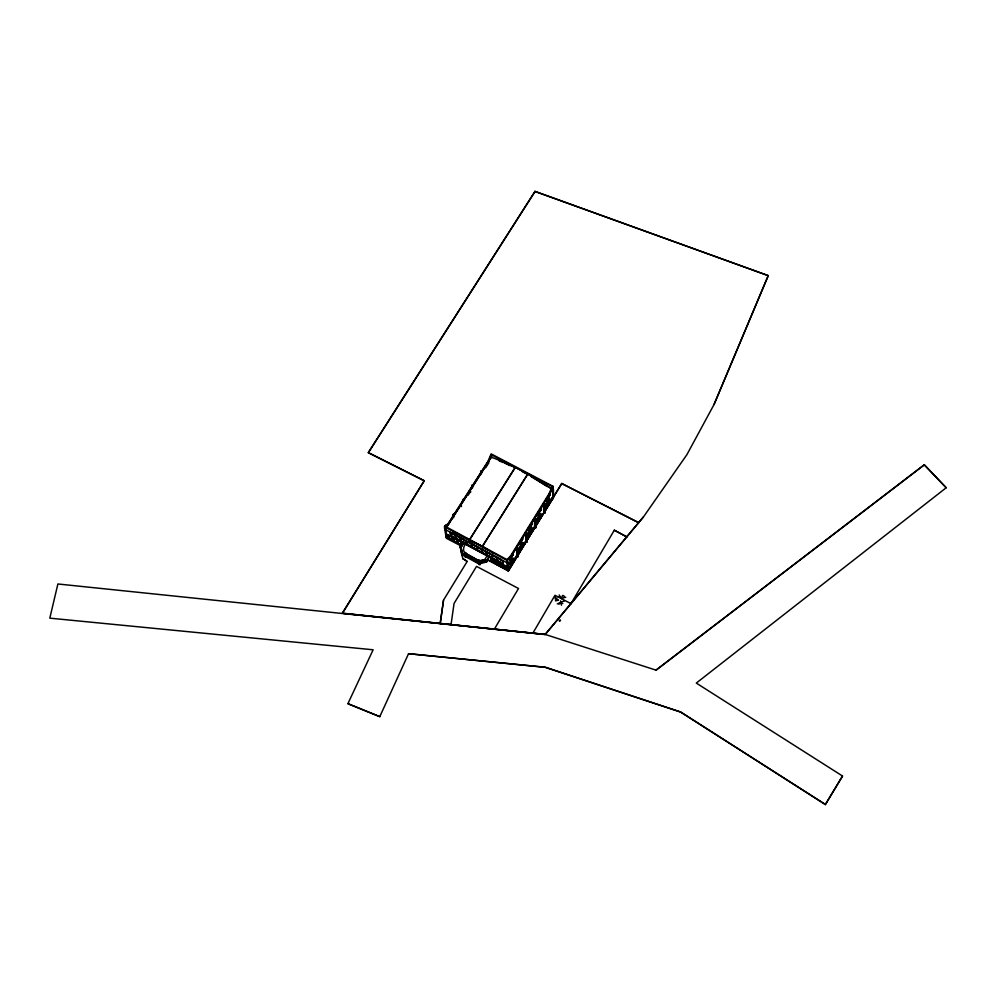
<?xml version="1.0" encoding="UTF-8"?>
<svg xmlns="http://www.w3.org/2000/svg" width="996" height="996" viewBox="0 0 996 996"><rect width="100%" height="100%" fill="white"/><g stroke="black" fill="none" stroke-linecap="round" stroke-linejoin="round"><path stroke-width="1.49" d="M561.756 483.546L638.685 522.676L561.756 483.546L508.408 570.945L487.081 559.628M532.872 633.145L554.984 595.272L570.907 603.626M614.32 530.208L626.808 536.869L614.32 530.208L570.907 603.738M443.544 600.239L440.195 623.546L443.519 600.115L467.174 561.47L462.854 558.594L467.174 561.47M534.976 191.406L368.296 452.595L424.271 480.707L342.35 613.187L545.161 634.427L656.028 670.146L924.363 464.759L946.2 487.754L696.291 683.082L842.529 776.033L825.398 804.519L680.442 711.903L545.273 667.233L408.547 653.7L379.787 716.647L347.903 703.686L373.127 649.778L49.8 618.155L57.893 583.98L545.161 634.539L643.366 517.061L686.891 454.674L714.045 404.513L768.227 275.631L534.976 191.406L768.227 275.631L714.045 404.513M479.387 561.171L479.898 560.362L478.964 559.852L478.454 560.673L479.387 561.171L464.746 552.88L479.412 560.997L484.741 559.628L487.604 555.033M465.817 544.376L465.269 540.803L450.117 532.636L450.752 536.246L465.817 544.376L466.377 543.492M486.695 554.274L486.16 555.345L485.737 551.834L466.203 541.301L466.75 544.874L486.26 555.195M487.094 555.843L486.683 552.344L502.37 560.798L502.694 564.259L487.169 555.507M561.37 598.521L559.167 594.948M825.398 804.519L680.442 711.903M447.739 524.232L487.816 461.621L491.153 453.89L553.116 486.372L552.618 498.448L552.531 497.278M446.681 527.195L488.438 461.945L491.414 454.774L552.133 486.608L549.008 493.779L510.388 556.241L506.976 559.603L444.863 526.162L445.859 528.478M508.408 570.945L507.238 560.536L511.01 556.59L549.63 494.103L553.116 486.372M562.628 595.396L561.346 598.434L565.79 597.214M656.028 670.146L924.363 464.759M825.335 804.594L842.529 776.033M494.377 629.111L518.518 588.499L476.524 566.388L454.064 603.427L451.051 624.567M487.542 559.565L508.408 570.833L561.769 483.409M946.2 487.754L924.276 464.895M512.529 559.067L509.964 564.072L513.314 558.793M519.526 547.738L521.966 543.779M531.752 527.93L528.527 533.171L528.552 533.943L532.101 528.104L528.901 534.13L528.278 533.794L531.814 527.955M537.454 518.692L539.869 514.795L537.479 519.489L540.753 514.322M546.48 504.076L549.668 498.921L546.543 504.113M512.591 559.105L510.027 564.11L513.538 558.183L510.313 564.259L509.678 563.923M519.29 548.348L522.551 543.081M519.588 547.775L519.576 548.497L523.124 542.646L519.912 548.684L519.252 547.588M537.479 519.489L541.015 513.675L537.828 519.663L537.18 518.543L538.786 515.94M519.638 548.535L522.888 543.256M531.852 528.739L528.615 533.981L528.59 533.196M549.73 499.768L546.555 504.922L550.004 499.096L546.829 505.072L546.194 503.939L547.788 501.349M509.466 567.085L515.193 557.81M518.779 551.996L515.455 557.374L516.077 557.71M520.335 549.63L521.991 546.792M523.51 544.326L525.141 541.687M528.478 536.446L535.86 524.307M538.151 520.746L540.753 516.364M510.114 566.537L513.388 561.246M519.688 551.025L522.925 545.771M528.627 536.533L531.839 531.316M537.516 522.116L540.704 516.949M546.48 507.587L548.858 503.727M510.276 566.624L513.538 561.321M519.837 551.112L523.074 545.858M528.776 536.607L532.001 531.391M537.666 522.203L540.853 517.024M546.63 507.661L549.804 502.532M508.097 570.658L516.837 556.478L516.862 547.788L517.808 548.286L518.318 556.092L517.771 556.976L516.837 556.478M518.318 556.092L517.385 555.594L553.452 497.763L552.929 498.61L552.008 498.125L546.866 507.786M508.408 570.833L508.321 562.292L507.45 563.026M526.921 542.135L527.083 533.283L526.137 532.785L525.589 533.669L525.988 541.637L526.921 542.135L527.083 533.283M535.636 527.992L535.91 518.991L534.976 518.493L534.429 519.364L534.703 527.507L535.636 527.992L535.91 518.991M544.663 513.351L545.049 504.188L544.115 503.69L543.579 504.561L543.729 512.865L544.663 513.351L545.049 504.188M643.391 516.924L545.161 634.427L342.4 613.299L424.271 480.707M500.316 566.463L501.872 567.297M502.694 564.259L503.042 563.487M506.815 562.678L445.586 529.685L446.357 533.881L507.163 566.674L507.188 562.08M509.143 559.403L526.336 531.615M527.805 529.025L544.326 502.519M545.783 499.93L551.51 490.679M512.23 555.096L509.653 560.138L513.251 554.249L509.989 560.325L509.367 559.989L512.293 555.133M521.244 540.517L519.277 543.704L521.667 540.081M528.341 529.05L531.59 523.772L528.092 529.685M546.418 499.793L548.821 495.896M546.144 500.465L549.356 495.286M507.761 563.188L508.321 562.292M528.378 529.835L531.939 523.996L528.714 530.021L528.689 529.262M537.354 515.293L540.915 509.479L540.928 510.251L537.703 515.467L537.081 515.144L540.567 509.255L540.591 510.064M552.182 497.838L552.929 498.61L553.116 489.123M513.015 554.822L509.715 560.175L509.653 559.416M522.016 540.268L519.389 544.513L522.912 538.612L519.675 544.663L519.626 543.928M528.44 529.872L531.69 524.606M546.493 500.639L549.692 495.46M504.711 568.828L505.072 568.243L501.362 566.238M506.043 567.085L491.103 559.03L491.24 560.275L506.155 568.318L506.404 566.5M517.771 556.976L517.808 548.286M509.504 562.889L511.832 559.105M512.255 558.918L509.628 563.176L510.313 564.259M529.86 530.395L528.241 533.022L528.901 534.13M496.805 557.324L497.203 560.524M497.041 560.437L496.643 557.237M497.527 564.956L499.058 564.993M481.915 562.441L486.247 561.333L489.472 556.191L486.621 561.956L478.964 563.923L462.256 554.872L460.177 546.742L463.177 542.011L463.775 543.094L460.899 547.638L462.692 554.349L479.026 563.188M486.247 561.333L489.472 556.191M492.261 557.984L491.887 554.672L492.149 557.81M491.24 560.275L491.613 559.69L497.029 562.615M482.301 552.78L481.902 549.17M477.084 549.68L476.623 546.331L477.184 549.854M453.18 531.852L482.338 546.443L527.793 473.947L551.261 488.513M465.543 537.74L482.338 546.555L527.78 474.096L551.112 488.563M464.572 553.266L465.132 552.382L466.053 552.88L465.505 553.764C462.43 551.348 463.09 545.883 466.34 543.293M471.457 543.667L471.942 547.028M471.606 543.741L472.092 547.103M465.717 556.104L465.157 556.988L466.078 557.486L466.638 556.602M460.974 542.77L461.335 542.185L462.879 543.019L462.617 544.239L460.974 542.77L462.816 543.928L461.136 542.509L462.717 543.281M461.671 545.011L446.146 537.218L444.726 529.225L445.299 528.341L445.785 531.03M460.899 547.638L463.638 542.26M460.351 547.763L463.177 542.011M469.589 539.571L515.206 467.336L527.78 474.096M469.664 539.732L515.268 467.535L502.992 461.895M466.75 544.874L466.925 541.525M455.931 538.276L455.359 534.877L456.093 538.363M456.529 540.965L456.903 540.38L458.434 541.202L458.06 541.787L456.417 540.318L458.272 541.463L458.16 540.828M460.961 540.977L460.413 537.591L461.111 541.065M424.308 480.856L368.333 452.744L534.976 191.593M449.781 536.533L449.408 537.118L447.876 536.296L448.125 535.064M447.067 537.703L447.441 537.13L451.337 539.234M449.669 535.898L449.408 537.118M450.752 536.246L450.69 533.184M452.109 537.989L452.47 537.404L454.014 538.238L453.753 539.459L452.109 537.989L453.964 539.147M454.014 538.238L453.753 539.459M452.582 540.679L454.388 541.077M444.726 529.225L444.49 526.747L445.349 525.402L449.146 523.323L445.486 526.498M453.155 514.621L453.715 513.749L454.637 514.247L454.089 515.119L453.155 514.621L453.666 517.683M482.052 471.407L481.13 470.921L480.582 471.78L481.504 472.266M473.075 485.438L472.253 485.002L471.693 485.861L472.527 486.297M453.242 515.156L453.803 514.285M447.777 524.631L491.016 457.027L502.856 461.683M444.975 529.362L445.536 528.478M446.333 527.469L491.24 457.301M468.07 495.273L470.56 491.389L470.66 492.173M485.637 467.821L488.899 462.717M446.706 536.346L446.146 537.218L446.283 533.707M560.462 602.169L564.421 601.024M557.287 603.85L560.524 602.667M486.148 560.524L478.914 562.379L462.567 553.527L460.762 546.816M460.177 546.742L462.094 553.863L478.827 562.927L486.496 560.96L486.621 561.956M555.395 600.837L558.32 600.252M558.221 597.139L560.661 597.376M680.417 711.991L545.285 667.332L408.547 653.7M499.22 460.936L503.266 462.555M560.549 602.63L562.802 603.539M347.903 703.686L379.787 716.647M502.843 461.658L515.206 467.373M504.611 463.09L510.213 465.68M522.178 471.594L525.975 473.598M551.672 487.355L552.294 487.691M549.008 493.779L549.63 494.103M446.308 538.238L461.26 546.082M546.132 499.681L546.767 500.789L549.966 494.825L546.431 500.615L546.48 499.818M543.579 504.561L544.513 505.047M540.305 509.915L540.928 510.251M545.186 512.492L544.264 512.006L544.115 503.69M537.056 514.372L537.703 515.467M534.429 519.364L535.375 519.862M531.341 524.419L531.964 524.755M536.172 527.133L535.238 526.635L534.976 518.493M463.924 499.743L463.09 499.295L462.542 500.166L463.364 500.615M525.589 533.669L526.535 534.167M516.314 548.672L517.26 549.182M510.388 556.241L511.01 556.59M509.305 559.266L509.989 560.325M445.349 525.402L445.971 525.739M507.45 558.818L508.085 559.167M444.49 526.747L507.238 560.536M453.018 533.408L455.533 534.765M469.178 542.123L473.088 544.227M464.248 539.782L450.341 532.287L450.939 535.699L466.004 543.828L465.493 540.455M467.684 541.625L475.329 545.746M476.574 546.418L485.961 551.473L486.359 554.797M486.895 551.983L490.518 553.938M501.436 559.814L491.787 554.498L492.099 557.897M451.001 535.611L466.19 543.779M487.355 555.22L502.955 563.636M486.434 554.897L466.937 544.326L466.427 540.953M492.622 559.503L506.242 566.761L506.354 567.994L491.402 560.013L491.302 558.706M447.764 535.649L449.619 536.807M456.691 540.691L458.235 541.525L458.123 540.89M499.743 564.072L505.159 566.998M451.798 539.483L454.35 540.865M459.928 543.866L456.965 542.857M490.542 560.399L491.763 561.059M499.519 565.242L500.689 565.865M506.628 569.077L507.836 569.737M457.052 542.708L458.596 543.542M448.349 538.201L449.868 539.035M452.67 540.542L454.201 541.363M491.489 561.495L493.032 562.329M496.058 563.96L497.614 564.807M500.415 566.313L501.959 567.147M504.798 568.679L506.354 569.525M531.03 476.486L547.215 486.509M482.338 546.418L488.712 550.215L482.338 546.555M491.265 551.709L493.804 553.241L491.215 551.809M555.021 598.584L556.826 600.451M555.046 596.853L558.295 600.252M560.399 600.849L560.935 601.783M563.649 595.521L564.396 597.09M560.611 602.904L561.52 605.207M462.879 558.719L460.986 551.647M558.918 603.501L559.092 604.348M458.434 541.202L458.334 540.567L458.06 541.787M462.567 553.527L462.692 554.349M462.094 553.863L462.256 554.872M461.173 542.447L461.273 543.094M466.477 540.865L467 544.239L486.422 554.71L486.011 551.386M461.372 505.744L461.484 506.528M478.827 562.927L478.964 563.923M479.412 560.997L484.741 559.628M472.253 485.002L472.614 487.841M481.753 549.095L482.276 552.593M486.957 551.896L487.293 555.307L502.905 563.724L502.756 561.445M489.011 555.93L489.098 556.752M481.13 470.921L481.454 473.822M491.414 454.774L491.688 457.699M506.205 566.824L506.317 568.056M516.862 547.788L517.385 555.594M526.137 532.785L526.523 540.766M553.427 489.285L553.452 497.763M559.254 620.807C561.296 621.803 560.35 618.292 559.341 620.745M479.462 563.549L478.952 564.359L479.885 564.856L480.383 564.047L479.462 563.549M449.507 536.159L447.926 535.387L449.582 536.856L449.507 536.159M453.852 538.5L452.271 537.728L453.927 539.197L453.852 538.5"/></g></svg>
